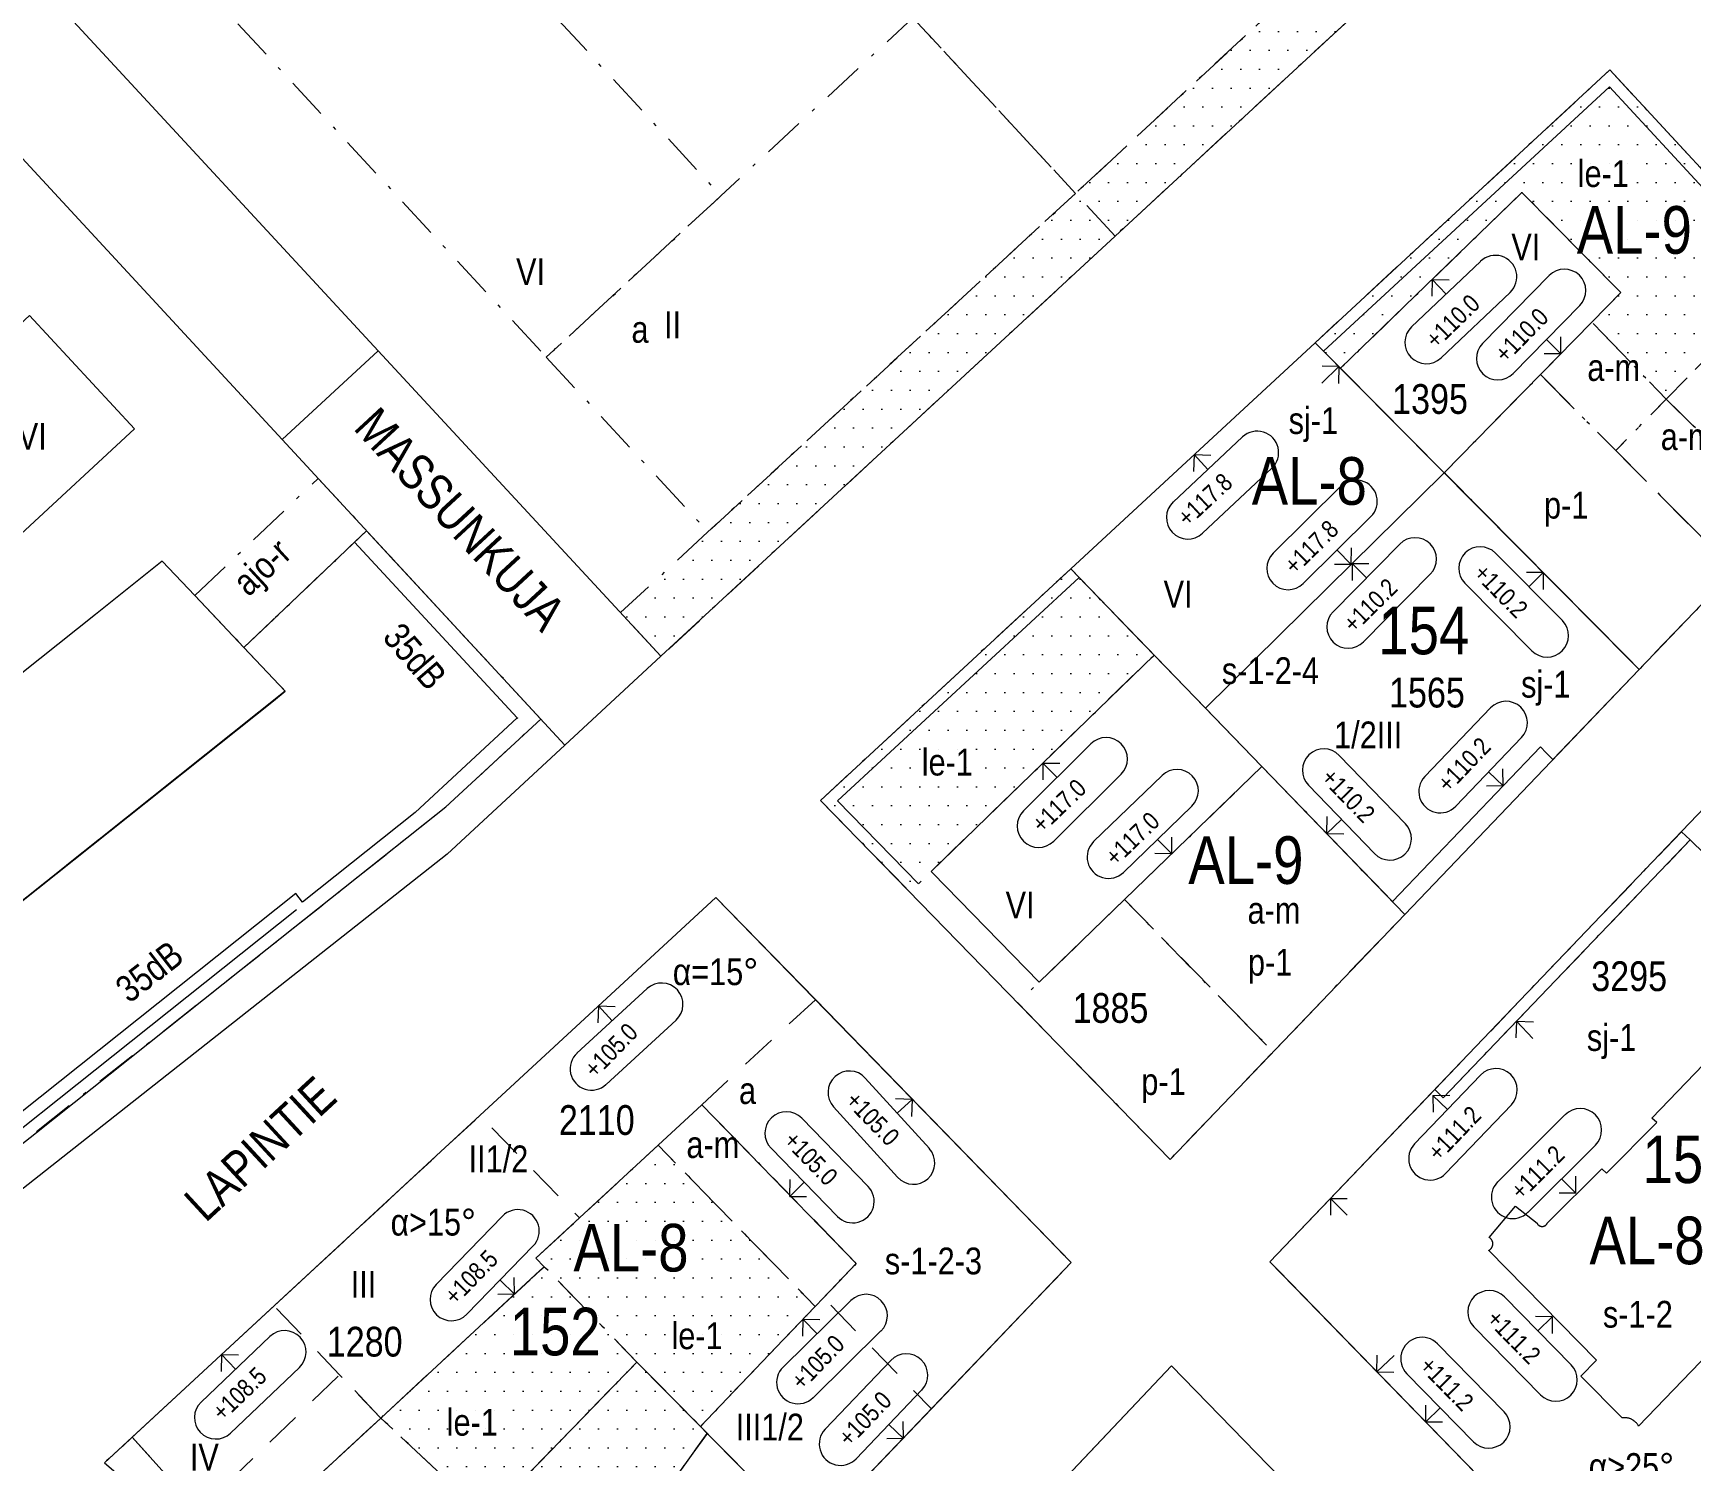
# Model space of a CAD drawing. Header units: metres. Extents: x 24485995 to 24488038, y 6819999 to 6822001.
# Drawn here: x 24487556.7 to 24487696, y 6821581.7 to 6821701.7 of the extents above; entities that cross this region are included whole.
import ezdxf

# ---------------------------------------------------------------- set-up
doc = ezdxf.new("R2010")
doc.units = ezdxf.units.M
for name, pattern in [('k10020', [0]), ('k10040', [10.3, 3.5, -1.5, 0.3, -1.5, 3.5]), ('k10050', [8, 3, -2, 3]), ('K10271', [0]), ('k10400', [0]), ('k10630.1', [0]), ('k10vi1', [0]), ('Pensasaita', [0]), ('Rak_yht', [0])]:
    doc.linetypes.add(name, pattern=pattern)
for name, color, linetype, lineweight in [('AK_AsemakaavaTeksti_Kadun_puistonnimi', 7, 'Continuous', 0), ('AK_AsemakaavaTeksti_Korttelinumero', 7, 'Continuous', 0), ('AK_AsemakaavaViiva_Kaupunginosan_raja', 7, 'Continuous', 0), ('AK_Kaavamerkinta_Kayttotarkoitusalue', 7, 'Continuous', 0), ('AK_KayttotarkoitusSymboliViiva_Virkistysalueen_kuvio_murtoviiva', 7, 'Continuous', 0), ('AK_KayttotarkoitusViiva', 7, 'Continuous', 0), ('AK_LiikennointiViiva_Ajoneuvoliittymakielto', 7, 'Continuous', 0), ('AK_MuuAsemakaavaTeksti_Alueenosan_kayttotarkoitus', 7, 'Continuous', 0), ('AK_MuuAsemakaavaTeksti_Erityismaarays', 7, 'Continuous', 0), ('AK_MuuAsemakaavaViiva_alueenosan_raja', 7, 'Continuous', 0), ('AK_MuuAsemakaavaViiva_Ohj_alueenosan_raja', 7, 'Continuous', 0), ('AK_Poistettava_merkintä', 7, 'Continuous', 0), ('AK_RakennusalaTeksti_Kerrosala_tai_luku', 7, 'Continuous', 0), ('AK_RakennusalaTeksti_Rakennusoikeus', 7, 'Continuous', 0), ('AK_RakennusalaViiva_Rakennusalan_raja__I_', 7, 'Continuous', 0), ('AK_RakentaminenSymboli_Rajaan_kiinni_nuoli', 7, 'Continuous', 0), ('AK_RakentaminenTeksti_Kattokaltevuus', 7, 'Continuous', 0), ('AK_RakentaminenTeksti_Korkeusmerkinta', 7, 'Continuous', 0), ('AK_RakentaminenTeksti_Korkeusmerkinta_ja_soikio_ja_nuoli', 7, 'Continuous', 0), ('AK_RakentaminenTeksti_Rakentamismaarays', 7, 'Continuous', 0), ('AK_RakentaminenViiva_dB_yms_aaltoviiva', 7, 'Continuous', 0), ('AK_RakentaminenViiva_Rak_yhtajaksoisesti', 7, 'Continuous', 0), ('AK_YmparistoAlue_Istutettava_alue', 7, 'Continuous', 0), ('AK_YmparistoViiva_Aita', 7, 'Continuous', 0), ('AK_YmparistoViiva_Istutettava_pensasaita', 7, 'Continuous', 0)]:
    doc.layers.add(name, color=color, linetype=linetype, lineweight=lineweight)
doc.styles.add('ArialNarrow', font='ARIALN.TTF')

# ---------------------------------------------------------------- blocks, each defined once
blk = doc.blocks.new('NUOLI1')
at = {"layer": 'AK_RakentaminenSymboli_Rajaan_kiinni_nuoli', "color": 7, "linetype": 'Continuous', "lineweight": 0}
for p, q in [((0, 2), (0, 0)), ((0, 0), (-1, 1)), ((0, 0), (1, 1))]:
    blk.add_line(p, q, dxfattribs=at)

msp = doc.modelspace()

# ---------------------------------------------------------------- hatches: boundary and pattern name
at = {"layer": 'AK_YmparistoAlue_Istutettava_alue', "linetype": 'Continuous', "lineweight": 0}
h = msp.add_hatch(dxfattribs=at)
h.set_pattern_fill('DOTS', style=0)
h.paths.add_polyline_path([(24487647.63, 6821684.6), (24487686.9, 6821720.92), (24487683.5, 6821724.59), (24487644.31, 6821688.19)], flags=0)
h = msp.add_hatch(dxfattribs=at)
h.set_pattern_fill('DOTS', style=0)
h.paths.add_polyline_path([(24487690.14, 6821679.85), (24487687.71, 6821677.37), (24487693.96, 6821670.9), (24487702.69, 6821679.79), (24487698.67, 6821688.37), (24487689.23, 6821698.57), (24487676.84, 6821687.11), (24487664.45, 6821675.64), (24487666.59, 6821673.49), (24487681.83, 6821688.28), (24487681.83, 6821688.28)], flags=0)
h = msp.add_hatch(dxfattribs=at)
h.set_pattern_fill('DOTS', style=0)
h.paths.add_polyline_path([(24487644.31, 6821688.19), (24487613.4, 6821659.74), (24487606.06, 6821652.95), (24487609.46, 6821649.28), (24487647.63, 6821684.6)], flags=0)
h = msp.add_hatch(dxfattribs=at)
h.set_pattern_fill('DOTS', style=0)
h.paths.add_polyline_path([(24487623.61, 6821637.85), (24487622.87, 6821637.18), (24487630.38, 6821629.46), (24487631.1, 6821630.15), (24487632.17, 6821631.2), (24487650.91, 6821649.38), (24487644.6, 6821655.91), (24487643.9, 6821656.63)], flags=0)
h = msp.add_hatch(dxfattribs=at)
h.set_pattern_fill('DOTS', style=0)
h.paths.add_polyline_path([(24487602.61, 6821602.08), (24487600.92, 6821600.52), (24487598.95, 6821598.69), (24487599.64, 6821597.97), (24487599.29, 6821597.64), (24487585.9, 6821585.25), (24487594.81, 6821576.95), (24487607.44, 6821589.97), (24487612.78, 6821584.55), (24487615.62, 6821587.52), (24487619.76, 6821591.86), (24487622.43, 6821594.64), (24487613.29, 6821604.02), (24487609.22, 6821608.19)], flags=0)
h = msp.add_hatch(dxfattribs=at)
h.set_pattern_fill('DOTS', style=0)
h.paths.add_polyline_path([(24487612.15, 6821582.28), (24487613.35, 6821583.96), (24487612.78, 6821584.55), (24487607.44, 6821589.97), (24487594.81, 6821576.95), (24487602.89, 6821569.37)], flags=0)

# ---------------------------------------------------------------- linework, layer by layer
at = {"layer": 'AK_AsemakaavaViiva_Kaupunginosan_raja', "linetype": 'k10020', "lineweight": 9, "flags": 128}
for points in [[(24487686.9, 6821720.93), (24487647.63, 6821684.6)], [(24487647.63, 6821684.6), (24487609.46, 6821649.28)], [(24487609.46, 6821649.28), (24487601.39, 6821641.81)], [(24487601.39, 6821641.81), (24487591.48, 6821632.64)], [(24487591.48, 6821632.64), (24487540.36, 6821592.36)]]:
    msp.add_lwpolyline(points, dxfattribs=at)
at = {"layer": 'AK_KayttotarkoitusSymboliViiva_Virkistysalueen_kuvio_murtoviiva', "linetype": 'k10vi1', "lineweight": 9, "flags": 128}
for points in [[(24487482.48, 6821680.46), (24487485.6, 6821677.95), (24487497.03, 6821668.38), (24487514.93, 6821694.25), (24487546.14, 6821701.52), (24487577.62, 6821667.5), (24487585.69, 6821674.97), (24487532.38, 6821732.59), (24487565.46, 6821773.41), (24487589.38, 6821802.93), (24487618.08, 6821847.13), (24487682.44, 6821818.05), (24487640.07, 6821849.84), (24487616.27, 6821858.14), (24487613.69, 6821859.04), (24487613.35, 6821858.14), (24487608.7, 6821845.84), (24487601.26, 6821836.66), (24487575.39, 6821845.76), (24487572.07, 6821836.33), (24487594.58, 6821828.41), (24487538.51, 6821759.21), (24487515.49, 6821751.27), (24487501.45, 6821762.53), (24487489.56, 6821747.72), (24487502.43, 6821737.39), (24487496.16, 6821702.33), (24487482.02, 6821684.68)], [(24487636.63, 6821568.69), (24487637.29, 6821568.22), (24487668.66, 6821572.9), (24487652.37, 6821589.63), (24487636.25, 6821572.61)]]:
    msp.add_lwpolyline(points, dxfattribs=at)
at = {"layer": 'AK_KayttotarkoitusViiva', "linetype": 'Continuous', "lineweight": 20, "flags": 128}
for points in [[(24487589.38, 6821802.93), (24487565.46, 6821773.41), (24487532.38, 6821732.59), (24487585.69, 6821674.97)], [(24487686.9, 6821720.93), (24487647.63, 6821684.6), (24487609.46, 6821649.28), (24487585.69, 6821674.97)], [(24487497.03, 6821668.38), (24487514.93, 6821694.25), (24487546.14, 6821701.52), (24487577.62, 6821667.5)], [(24487664.45, 6821675.64), (24487689.23, 6821698.57), (24487703.43, 6821683.22), (24487706.17, 6821666.16)], [(24487585.69, 6821674.97), (24487577.62, 6821667.5)], [(24487643.9, 6821656.63), (24487664.45, 6821675.64)], [(24487664.45, 6821675.64), (24487691.69, 6821648.18)], [(24487577.62, 6821667.5), (24487601.39, 6821641.81), (24487591.48, 6821632.64), (24487540.36, 6821592.36)], [(24487704.84, 6821661.91), (24487691.69, 6821648.18)], [(24487686.08, 6821572.23), (24487660.63, 6821598.39), (24487695.28, 6821634.57), (24487713.95, 6821654.07), (24487713.02, 6821654.97), (24487717.86, 6821660.03), (24487735.98, 6821645.69), (24487738.98, 6821625.41)], [(24487671.98, 6821627.59), (24487652.26, 6821606.99), (24487622.87, 6821637.17), (24487643.9, 6821656.63)], [(24487643.9, 6821656.63), (24487671.98, 6821627.59)], [(24487691.69, 6821648.18), (24487671.98, 6821627.59)], [(24487621.91, 6821575.3), (24487643.95, 6821598.32), (24487614.06, 6821629.02), (24487590.57, 6821607.29), (24487562.68, 6821581.48)], [(24487582.74, 6821564.51), (24487607.44, 6821589.96), (24487621.91, 6821575.3)], [(24487634.19, 6821570.43), (24487637.29, 6821568.22), (24487668.66, 6821572.9), (24487652.37, 6821589.63), (24487634.19, 6821570.43)]]:
    msp.add_lwpolyline(points, dxfattribs=at)
at = {"layer": 'AK_LiikennointiViiva_Ajoneuvoliittymakielto', "linetype": 'k10630.1', "lineweight": 5, "flags": 128}
for points in [[(24487689.23, 6821698.57), (24487703.43, 6821683.22)], [(24487601.39, 6821641.81), (24487591.48, 6821632.64)], [(24487591.48, 6821632.64), (24487540.36, 6821592.36)]]:
    msp.add_lwpolyline(points, dxfattribs=at)
at = {"layer": 'AK_MuuAsemakaavaViiva_alueenosan_raja', "linetype": 'k10040', "lineweight": 5, "flags": 128}
for points in [[(24487630.64, 6821702.96), (24487644.31, 6821688.19), (24487683.5, 6821724.6), (24487669.92, 6821739.28), (24487650.28, 6821721.12), (24487630.64, 6821702.96)], [(24487683.5, 6821724.6), (24487644.31, 6821688.19)], [(24487569.27, 6821707.45), (24487599.82, 6821674.42), (24487614.5, 6821688), (24487583.93, 6821721.05), (24487569.27, 6821707.45)], [(24487686.9, 6821720.93), (24487647.63, 6821684.6)], [(24487599.82, 6821674.42), (24487613.41, 6821659.74), (24487644.31, 6821688.19), (24487630.64, 6821702.96), (24487614.5, 6821688), (24487599.82, 6821674.42)], [(24487664.45, 6821675.64), (24487666.59, 6821673.49), (24487681.83, 6821688.28), (24487681.83, 6821688.28), (24487690.14, 6821679.85), (24487687.71, 6821677.37), (24487693.96, 6821670.9), (24487702.69, 6821679.79), (24487698.67, 6821688.37), (24487689.23, 6821698.57), (24487676.84, 6821687.11), (24487664.45, 6821675.64)], [(24487644.31, 6821688.19), (24487613.41, 6821659.74)], [(24487647.63, 6821684.6), (24487644.31, 6821688.19)], [(24487647.63, 6821684.6), (24487609.46, 6821649.28)], [(24487704.84, 6821661.91), (24487698.27, 6821655.04), (24487691.69, 6821648.18), (24487675.29, 6821664.71), (24487683.38, 6821672.96), (24487689.72, 6821666.57), (24487697.67, 6821658.55), (24487702.06, 6821662.91), (24487693.96, 6821670.9), (24487702.69, 6821679.79), (24487704.65, 6821675.6)], [(24487683.38, 6821672.96), (24487689.72, 6821666.57), (24487693.96, 6821670.9), (24487687.71, 6821677.37), (24487683.38, 6821672.96)], [(24487664.45, 6821675.64), (24487665.16, 6821674.93)], [(24487665.16, 6821674.93), (24487666.59, 6821673.49)], [(24487689.72, 6821666.57), (24487697.67, 6821658.55), (24487702.06, 6821662.91), (24487693.96, 6821670.9), (24487689.72, 6821666.57)], [(24487570.28, 6821654.39), (24487580.64, 6821664.24), (24487584.71, 6821659.83)], [(24487480.47, 6821642.72), (24487535.42, 6821592.34), (24487574.18, 6821622.94), (24487591.38, 6821636.63), (24487599.35, 6821644.01), (24487584.71, 6821659.83), (24487574.4, 6821650.02), (24487577.88, 6821646.34), (24487536.3, 6821613.23), (24487500.89, 6821645.7), (24487506.8, 6821654.32), (24487494.44, 6821662.88), (24487480.47, 6821642.72)], [(24487574.4, 6821650.02), (24487584.71, 6821659.83)], [(24487613.41, 6821659.74), (24487606.07, 6821652.95)], [(24487622.87, 6821637.17), (24487630.38, 6821629.46), (24487650.91, 6821649.38), (24487643.9, 6821656.63), (24487622.87, 6821637.17)], [(24487570.28, 6821654.39), (24487574.4, 6821650.02)], [(24487609.46, 6821649.28), (24487606.07, 6821652.95)], [(24487601.39, 6821641.81), (24487601.39, 6821641.81), (24487601.39, 6821641.81)], [(24487648.43, 6821628.84), (24487660.91, 6821616.02), (24487671.98, 6821627.59), (24487659.97, 6821640.01), (24487648.43, 6821628.84)], [(24487674.5, 6821612.87), (24487695.24, 6821634.53)], [(24487695.97, 6821633.84), (24487695.24, 6821634.53)], [(24487675.22, 6821612.18), (24487695.97, 6821633.84)], [(24487639.45, 6821620.15), (24487652.26, 6821606.99), (24487660.91, 6821616.02), (24487648.43, 6821628.84), (24487641.24, 6821621.89), (24487639.45, 6821620.15)], [(24487675.22, 6821612.18), (24487674.5, 6821612.87)], [(24487609.22, 6821608.19), (24487612.89, 6821611.59), (24487625.88, 6821598.24), (24487623.12, 6821595.36), (24487622.43, 6821594.63), (24487615.82, 6821601.41), (24487609.22, 6821608.19)], [(24487599.65, 6821597.97), (24487598.95, 6821598.69), (24487609.22, 6821608.19), (24487622.43, 6821594.63), (24487612.77, 6821584.55), (24487607.44, 6821589.96), (24487599.65, 6821597.97)], [(24487585.9, 6821585.25), (24487591.1, 6821590.06), (24487599.65, 6821597.97), (24487607.44, 6821589.96), (24487594.81, 6821576.95), (24487585.9, 6821585.25)], [(24487594.81, 6821576.95), (24487602.9, 6821569.37), (24487613.35, 6821583.96), (24487612.77, 6821584.55), (24487607.44, 6821589.96), (24487594.81, 6821576.95)], [(24487562.68, 6821581.48), (24487571.91, 6821573.67), (24487582.74, 6821564.51), (24487594.81, 6821576.95), (24487585.9, 6821585.25), (24487574.83, 6821575.01), (24487571.09, 6821577.93), (24487568.02, 6821580.32), (24487565.01, 6821583.63), (24487562.68, 6821581.48)]]:
    msp.add_lwpolyline(points, dxfattribs=at)
at = {"layer": 'AK_MuuAsemakaavaViiva_Ohj_alueenosan_raja', "linetype": 'k10050', "lineweight": 5, "flags": 128}
for points in [[(24487612.89, 6821611.59), (24487622.44, 6821620.42), (24487633.19, 6821609.37), (24487643.95, 6821598.32), (24487638.07, 6821592.18), (24487632.19, 6821586.03), (24487623.12, 6821595.36), (24487625.88, 6821598.24), (24487621.38, 6821602.87), (24487612.89, 6821611.59)], [(24487576.95, 6821594.68), (24487590.57, 6821607.29), (24487594.24, 6821610.68), (24487602.62, 6821602.08), (24487598.95, 6821598.69), (24487599.65, 6821597.97), (24487585.9, 6821585.25), (24487582.45, 6821588.89), (24487576.95, 6821594.68)], [(24487571.09, 6821577.93), (24487574.83, 6821575.01), (24487585.9, 6821585.25), (24487582.45, 6821588.89), (24487571.09, 6821577.93)]]:
    msp.add_lwpolyline(points, dxfattribs=at)
at = {"layer": 'AK_Poistettava_merkintä', "linetype": 'k10040', "lineweight": 0, "flags": 128}
msp.add_lwpolyline([(24487562.68, 6821581.48), (24487565.01, 6821583.63)], dxfattribs=at)
at = {"layer": 'AK_RakennusalaViiva_Rakennusalan_raja__I_', "linetype": 'K10271', "lineweight": 9, "flags": 128}
for points in [[(24487683.38, 6821672.96), (24487687.71, 6821677.37), (24487690.14, 6821679.85), (24487681.83, 6821688.28), (24487666.59, 6821673.49), (24487666.79, 6821673.29), (24487675.29, 6821664.71), (24487683.38, 6821672.96)], [(24487509.15, 6821684.11), (24487497.85, 6821667.81), (24487494.44, 6821662.88), (24487480.47, 6821642.72), (24487507.16, 6821618.25), (24487535.42, 6821592.34), (24487546.2, 6821600.79), (24487556.98, 6821609.24), (24487574.18, 6821622.94), (24487591.38, 6821636.63), (24487599.35, 6821644.01), (24487584.71, 6821659.83), (24487574.4, 6821650.02), (24487577.88, 6821646.34), (24487560.02, 6821632.12), (24487549.07, 6821623.4), (24487536.3, 6821613.23), (24487517.37, 6821630.59), (24487500.89, 6821645.7), (24487506.8, 6821654.32), (24487509.45, 6821658.2), (24487521.48, 6821675.57), (24487509.15, 6821684.11)], [(24487546.84, 6821669.11), (24487555.66, 6821659.56), (24487565.21, 6821668.4), (24487556.38, 6821677.94), (24487546.84, 6821669.11)], [(24487664.45, 6821675.64), (24487643.9, 6821656.63), (24487644.6, 6821655.91), (24487650.91, 6821649.38), (24487655.23, 6821644.91), (24487667.55, 6821657.07), (24487675.17, 6821664.59), (24487675.29, 6821664.71), (24487666.79, 6821673.29), (24487666.59, 6821673.49), (24487665.16, 6821674.93), (24487664.45, 6821675.64)], [(24487659.97, 6821640.01), (24487670.94, 6821628.67), (24487683.4, 6821641.68), (24487683.88, 6821641.18), (24487684.44, 6821640.6), (24487691.69, 6821648.18), (24487690.64, 6821649.24), (24487675.4, 6821664.61), (24487675.29, 6821664.71), (24487675.17, 6821664.59), (24487667.55, 6821657.07), (24487655.23, 6821644.91), (24487659.97, 6821640.01)], [(24487570.28, 6821654.39), (24487567.54, 6821657.28), (24487561.92, 6821652.8), (24487536.99, 6821632.95), (24487511.03, 6821656.76), (24487509.45, 6821658.2), (24487506.8, 6821654.32), (24487500.89, 6821645.7), (24487536.3, 6821613.23), (24487546.33, 6821621.22), (24487576.89, 6821645.55), (24487577.88, 6821646.34), (24487574.4, 6821650.02), (24487570.28, 6821654.39)], [(24487726.81, 6821623.61), (24487738.98, 6821625.41), (24487736.76, 6821640.41), (24487718.03, 6821658.33), (24487713.95, 6821654.07), (24487707.02, 6821646.83), (24487695.28, 6821634.57), (24487695.24, 6821634.53), (24487695.97, 6821633.84), (24487696.3, 6821633.53), (24487704.3, 6821625.92), (24487710.63, 6821632.53), (24487718.23, 6821640.47), (24487721.87, 6821637.04), (24487723.96, 6821635.05), (24487724.02, 6821634.72), (24487726.01, 6821623.5), (24487726.26, 6821623.53), (24487726.81, 6821623.61)], [(24487650.91, 6821649.38), (24487632.17, 6821631.2), (24487632.29, 6821631.09), (24487641.24, 6821621.89), (24487648.43, 6821628.84), (24487659.97, 6821640.01), (24487655.23, 6821644.91), (24487650.91, 6821649.38)], [(24487675.22, 6821612.18), (24487674.5, 6821612.87), (24487660.63, 6821598.39), (24487661.33, 6821597.67), (24487686.08, 6821572.23), (24487686.01, 6821572.15), (24487685.94, 6821572.08), (24487685.87, 6821572), (24487685.81, 6821571.92), (24487685.74, 6821571.83), (24487685.68, 6821571.75), (24487685.63, 6821571.66), (24487685.57, 6821571.57), (24487685.52, 6821571.48), (24487685.47, 6821571.38), (24487685.43, 6821571.29), (24487685.39, 6821571.19), (24487685.35, 6821571.09), (24487685.32, 6821570.99), (24487685.29, 6821570.89), (24487685.26, 6821570.79), (24487685.24, 6821570.69), (24487685.22, 6821570.59), (24487685.2, 6821570.48), (24487685.19, 6821570.38), (24487685.18, 6821570.28), (24487685.18, 6821570.17), (24487685.18, 6821570.07), (24487685.18, 6821569.96), (24487685.18, 6821569.86), (24487685.19, 6821569.75), (24487685.21, 6821569.65), (24487685.22, 6821569.55), (24487685.24, 6821569.44), (24487685.27, 6821569.34), (24487685.3, 6821569.24), (24487685.33, 6821569.14), (24487685.36, 6821569.04), (24487685.4, 6821568.94), (24487685.44, 6821568.85), (24487685.48, 6821568.75), (24487685.53, 6821568.66), (24487685.58, 6821568.57), (24487685.64, 6821568.48), (24487685.7, 6821568.39), (24487685.76, 6821568.31), (24487685.82, 6821568.22), (24487685.89, 6821568.14), (24487685.95, 6821568.06), (24487686.03, 6821567.99), (24487686.1, 6821567.91), (24487686.18, 6821567.84), (24487686.26, 6821567.77), (24487686.34, 6821567.71), (24487686.42, 6821567.64), (24487686.51, 6821567.58), (24487686.6, 6821567.53), (24487686.69, 6821567.47), (24487686.78, 6821567.42), (24487686.87, 6821567.38), (24487686.97, 6821567.33), (24487687.06, 6821567.29), (24487687.16, 6821567.25), (24487687.26, 6821567.22), (24487687.36, 6821567.19), (24487687.46, 6821567.16), (24487687.56, 6821567.14), (24487687.67, 6821567.12), (24487687.77, 6821567.11), (24487687.87, 6821567.09), (24487687.98, 6821567.08), (24487688.08, 6821567.08), (24487688.19, 6821567.08), (24487688.29, 6821567.08), (24487688.4, 6821567.09), (24487688.5, 6821567.1), (24487688.6, 6821567.11), (24487688.71, 6821567.13), (24487688.81, 6821567.15), (24487688.91, 6821567.17), (24487689.01, 6821567.2), (24487689.11, 6821567.23), (24487689.21, 6821567.26), (24487689.31, 6821567.3), (24487689.41, 6821567.34), (24487689.5, 6821567.39), (24487689.59, 6821567.43), (24487689.69, 6821567.49), (24487689.78, 6821567.54), (24487689.86, 6821567.6), (24487689.95, 6821567.66), (24487690.03, 6821567.72), (24487690.11, 6821567.79), (24487690.19, 6821567.86), (24487690.27, 6821567.93), (24487692.36, 6821565.78), (24487711.41, 6821586.3), (24487714.38, 6821586.74), (24487712.47, 6821599.6), (24487712.4, 6821600.09), (24487711.89, 6821603.57), (24487705.98, 6821602.84), (24487706.24, 6821601.12), (24487706.42, 6821599.92), (24487691.64, 6821584.57), (24487691.61, 6821584.61), (24487691.59, 6821584.65), (24487691.56, 6821584.69), (24487691.54, 6821584.73), (24487691.51, 6821584.77), (24487691.48, 6821584.8), (24487691.45, 6821584.84), (24487691.41, 6821584.87), (24487691.38, 6821584.91), (24487691.35, 6821584.94), (24487691.31, 6821584.97), (24487691.27, 6821585), (24487691.24, 6821585.03), (24487691.2, 6821585.05), (24487691.16, 6821585.08), (24487691.12, 6821585.1), (24487691.08, 6821585.13), (24487691.03, 6821585.15), (24487690.99, 6821585.17), (24487690.95, 6821585.19), (24487690.9, 6821585.2), (24487690.86, 6821585.22), (24487690.81, 6821585.23), (24487690.77, 6821585.24), (24487690.72, 6821585.25), (24487690.68, 6821585.26), (24487690.63, 6821585.27), (24487690.58, 6821585.28), (24487690.54, 6821585.28), (24487690.49, 6821585.28), (24487690.44, 6821585.28), (24487690.39, 6821585.28), (24487690.35, 6821585.28), (24487690.3, 6821585.28), (24487690.25, 6821585.27), (24487686.79, 6821588.77), (24487688.11, 6821590.11), (24487679.04, 6821599.34), (24487679.06, 6821599.35), (24487679.07, 6821599.36), (24487679.09, 6821599.38), (24487679.11, 6821599.39), (24487679.13, 6821599.4), (24487679.15, 6821599.41), (24487679.16, 6821599.43), (24487679.18, 6821599.44), (24487679.19, 6821599.45), (24487679.21, 6821599.47), (24487679.22, 6821599.48), (24487679.24, 6821599.5), (24487679.25, 6821599.52), (24487679.26, 6821599.53), (24487679.28, 6821599.55), (24487679.29, 6821599.57), (24487679.3, 6821599.59), (24487679.31, 6821599.61), (24487679.32, 6821599.62), (24487679.33, 6821599.64), (24487679.34, 6821599.66), (24487679.34, 6821599.68), (24487679.35, 6821599.7), (24487679.36, 6821599.72), (24487679.36, 6821599.74), (24487679.37, 6821599.76), (24487679.37, 6821599.78), (24487679.38, 6821599.81), (24487679.38, 6821599.83), (24487679.38, 6821599.85), (24487679.38, 6821599.87), (24487679.38, 6821599.89), (24487679.38, 6821599.91), (24487679.38, 6821599.93), (24487679.38, 6821599.95), (24487679.38, 6821599.98), (24487679.38, 6821600), (24487679.37, 6821600.02), (24487679.37, 6821600.04), (24487679.36, 6821600.06), (24487679.36, 6821600.08), (24487679.35, 6821600.1), (24487679.34, 6821600.12), (24487679.33, 6821600.14), (24487679.32, 6821600.16), (24487679.32, 6821600.18), (24487679.31, 6821600.2), (24487679.29, 6821600.21), (24487679.28, 6821600.23), (24487679.27, 6821600.25), (24487679.26, 6821600.27), (24487679.25, 6821600.28), (24487679.23, 6821600.3), (24487679.22, 6821600.32), (24487679.2, 6821600.33), (24487679.19, 6821600.35), (24487679.17, 6821600.36), (24487679.16, 6821600.37), (24487679.14, 6821600.39), (24487679.12, 6821600.4), (24487679.1, 6821600.41), (24487679.09, 6821600.42), (24487679.07, 6821600.43), (24487681.29, 6821603.05), (24487683.1, 6821601.62), (24487683.1, 6821601.61), (24487683.11, 6821601.59), (24487683.12, 6821601.58), (24487683.13, 6821601.57), (24487683.14, 6821601.55), (24487683.15, 6821601.54), (24487683.16, 6821601.53), (24487683.17, 6821601.51), (24487683.18, 6821601.5), (24487683.2, 6821601.49), (24487683.21, 6821601.48), (24487683.22, 6821601.47), (24487683.23, 6821601.46), (24487683.25, 6821601.45), (24487683.26, 6821601.44), (24487683.28, 6821601.43), (24487683.29, 6821601.42), (24487683.3, 6821601.41), (24487683.32, 6821601.4), (24487683.33, 6821601.4), (24487683.35, 6821601.39), (24487683.37, 6821601.38), (24487683.38, 6821601.38), (24487683.4, 6821601.37), (24487683.41, 6821601.37), (24487683.43, 6821601.37), (24487683.45, 6821601.36), (24487683.46, 6821601.36), (24487683.48, 6821601.36), (24487683.5, 6821601.36), (24487683.51, 6821601.36), (24487683.53, 6821601.36), (24487683.55, 6821601.36), (24487683.56, 6821601.36), (24487683.58, 6821601.36), (24487683.6, 6821601.36), (24487683.61, 6821601.36), (24487683.63, 6821601.37), (24487683.65, 6821601.37), (24487683.66, 6821601.38), (24487683.68, 6821601.38), (24487683.7, 6821601.39), (24487683.71, 6821601.39), (24487683.73, 6821601.4), (24487683.74, 6821601.41), (24487683.76, 6821601.41), (24487683.77, 6821601.42), (24487683.79, 6821601.43), (24487683.8, 6821601.44), (24487683.81, 6821601.45), (24487683.83, 6821601.46), (24487683.84, 6821601.47), (24487683.85, 6821601.48), (24487683.87, 6821601.49), (24487683.88, 6821601.5), (24487683.89, 6821601.52), (24487683.9, 6821601.53), (24487683.91, 6821601.54), (24487683.92, 6821601.55), (24487683.93, 6821601.57), (24487683.94, 6821601.58), (24487683.95, 6821601.6), (24487683.96, 6821601.61), (24487683.96, 6821601.63), (24487683.97, 6821601.64), (24487683.98, 6821601.66), (24487683.99, 6821601.67), (24487688.54, 6821606.21), (24487688.94, 6821605.82), (24487693.16, 6821610.1), (24487692.76, 6821610.46), (24487698.51, 6821616.44), (24487698.97, 6821616.02), (24487703.21, 6821620.41), (24487702.73, 6821620.89), (24487706, 6821624.31), (24487704.3, 6821625.92), (24487696.3, 6821633.53), (24487695.97, 6821633.84), (24487675.22, 6821612.18)], [(24487613.35, 6821583.96), (24487621.91, 6821575.3), (24487632.19, 6821586.03), (24487643.95, 6821598.32), (24487622.44, 6821620.42), (24487614.06, 6821629.02), (24487594.24, 6821610.68), (24487590.57, 6821607.29), (24487590.46, 6821607.18), (24487576.95, 6821594.68), (24487565.01, 6821583.63), (24487568.02, 6821580.32), (24487571.09, 6821577.93), (24487574.83, 6821575.01), (24487585.9, 6821585.25), (24487599.29, 6821597.64), (24487599.65, 6821597.97), (24487598.95, 6821598.69), (24487600.93, 6821600.52), (24487602.62, 6821602.08), (24487609.22, 6821608.19), (24487612.89, 6821611.59), (24487616.87, 6821607.5), (24487625.88, 6821598.24), (24487623.12, 6821595.36), (24487622.43, 6821594.63), (24487619.77, 6821591.86), (24487615.62, 6821587.52), (24487612.77, 6821584.55), (24487613.35, 6821583.96)], [(24487621.91, 6821575.3), (24487613.35, 6821583.96), (24487612.15, 6821582.29), (24487602.9, 6821569.37), (24487606.13, 6821567.01), (24487612.6, 6821562.31), (24487621.91, 6821575.3)]]:
    msp.add_lwpolyline(points, dxfattribs=at)
at = {"layer": 'AK_RakentaminenTeksti_Korkeusmerkinta_ja_soikio_ja_nuoli', "linetype": 'Continuous', "lineweight": 5, "flags": 128}
for points in [[(24487678.36, 6821682.48), (24487672.56, 6821676.98)], [(24487674.29, 6821680.96), (24487674.25, 6821679.55)], [(24487674.29, 6821680.96), (24487675.7, 6821680.93)], [(24487675.46, 6821679.73), (24487674.29, 6821680.96)], [(24487684.12, 6821681.28), (24487678.52, 6821675.57)], [(24487675.03, 6821674.36), (24487680.84, 6821679.87)], [(24487681.09, 6821673.05), (24487686.69, 6821678.76)], [(24487683.89, 6821675.91), (24487685.1, 6821674.71)], [(24487685.1, 6821674.71), (24487685.09, 6821676.13)], [(24487685.1, 6821674.71), (24487683.69, 6821674.7)], [(24487658.35, 6821667.73), (24487652.52, 6821662.25)], [(24487654.27, 6821666.23), (24487654.22, 6821664.81)], [(24487654.27, 6821666.23), (24487655.68, 6821666.18)], [(24487655.43, 6821664.99), (24487654.27, 6821666.23)], [(24487654.98, 6821659.62), (24487660.81, 6821665.1)], [(24487666.61, 6821663.58), (24487660.91, 6821657.96)], [(24487663.44, 6821655.4), (24487669.14, 6821661.02)], [(24487671.57, 6821658.72), (24487665.95, 6821653.03)], [(24487666.29, 6821658.21), (24487667.48, 6821657)], [(24487667.48, 6821657), (24487667.49, 6821658.41)], [(24487667.48, 6821657), (24487666.07, 6821657.01)], [(24487667.55, 6821657.07), (24487668.97, 6821657.08)], [(24487667.55, 6821657.07), (24487667.56, 6821655.66)], [(24487668.76, 6821655.87), (24487667.55, 6821657.07)], [(24487685.23, 6821652.28), (24487679.6, 6821657.96)], [(24487668.51, 6821650.5), (24487674.13, 6821656.19)], [(24487677.04, 6821655.42), (24487682.67, 6821649.74)], [(24487683.62, 6821656.32), (24487682.21, 6821656.32)], [(24487682.41, 6821655.12), (24487683.62, 6821656.32)], [(24487683.62, 6821656.32), (24487683.61, 6821654.9)], [(24487679.19, 6821644.95), (24487673.66, 6821639.17)], [(24487645.6, 6821641.93), (24487639.93, 6821636.28)], [(24487676.26, 6821636.68), (24487681.79, 6821642.46)], [(24487641.56, 6821640.31), (24487642.98, 6821640.31)], [(24487641.56, 6821640.31), (24487641.56, 6821638.89)], [(24487642.76, 6821639.1), (24487641.56, 6821640.31)], [(24487672.03, 6821635.2), (24487666.47, 6821640.95)], [(24487642.47, 6821633.73), (24487648.14, 6821639.38)], [(24487651.58, 6821639.26), (24487645.83, 6821633.7)], [(24487679.02, 6821639.57), (24487680.25, 6821638.39)], [(24487680.25, 6821638.39), (24487680.22, 6821639.81)], [(24487663.88, 6821638.45), (24487669.44, 6821632.7)], [(24487680.25, 6821638.39), (24487678.84, 6821638.36)], [(24487648.33, 6821631.11), (24487654.08, 6821636.68)], [(24487665.44, 6821634.39), (24487665.46, 6821635.81)], [(24487666.66, 6821635.57), (24487665.44, 6821634.39)], [(24487651.21, 6821633.89), (24487652.39, 6821632.67)], [(24487652.39, 6821632.67), (24487652.41, 6821634.09)], [(24487665.44, 6821634.39), (24487666.86, 6821634.37)], [(24487652.39, 6821632.67), (24487650.98, 6821632.7)], [(24487608.29, 6821621.35), (24487602.4, 6821615.93)], [(24487604.2, 6821619.89), (24487604.14, 6821618.48)], [(24487604.2, 6821619.89), (24487605.61, 6821619.83)], [(24487605.35, 6821618.64), (24487604.2, 6821619.89)], [(24487604.84, 6821613.28), (24487610.73, 6821618.7)], [(24487632.02, 6821607.92), (24487626.63, 6821613.83)], [(24487678.34, 6821614.07), (24487672.81, 6821608.3)], [(24487674.35, 6821612.36), (24487675.76, 6821612.39)], [(24487674.35, 6821612.36), (24487674.38, 6821610.95)], [(24487675.58, 6821611.18), (24487674.35, 6821612.36)], [(24487623.97, 6821611.41), (24487629.35, 6821605.49)], [(24487630.58, 6821612.02), (24487629.17, 6821612.08)], [(24487629.32, 6821610.87), (24487630.58, 6821612.02)], [(24487630.58, 6821612.02), (24487630.51, 6821610.61)], [(24487675.41, 6821605.81), (24487680.94, 6821611.58)], [(24487626.87, 6821604.71), (24487621.29, 6821610.45)], [(24487685.45, 6821610.74), (24487679.79, 6821605.09)], [(24487682.33, 6821602.54), (24487688, 6821608.19)], [(24487618.71, 6821607.93), (24487624.29, 6821602.2)], [(24487620.29, 6821603.88), (24487620.31, 6821605.3)], [(24487685.16, 6821605.37), (24487686.36, 6821604.16)], [(24487686.36, 6821604.16), (24487686.37, 6821605.58)], [(24487621.5, 6821605.07), (24487620.29, 6821603.88)], [(24487620.29, 6821603.88), (24487621.7, 6821603.86)], [(24487686.36, 6821604.16), (24487684.95, 6821604.16)], [(24487596.13, 6821602.22), (24487590.56, 6821596.48)], [(24487593.15, 6821593.97), (24487598.72, 6821599.72)], [(24487597.15, 6821595.66), (24487597.13, 6821597.07)], [(24487597.15, 6821595.66), (24487595.74, 6821595.64)], [(24487595.93, 6821596.84), (24487597.15, 6821595.66)], [(24487625.43, 6821595.14), (24487619.72, 6821589.53)], [(24487685.97, 6821589.72), (24487680.36, 6821595.43)], [(24487621.39, 6821593.55), (24487621.37, 6821592.13)], [(24487621.39, 6821593.55), (24487622.8, 6821593.53)], [(24487622.58, 6821592.33), (24487621.39, 6821593.55)], [(24487677.79, 6821592.91), (24487683.4, 6821587.2)], [(24487684.38, 6821593.77), (24487682.96, 6821593.78)], [(24487683.17, 6821592.58), (24487684.38, 6821593.77)], [(24487684.38, 6821593.77), (24487684.37, 6821592.36)], [(24487576.59, 6821592.11), (24487570.8, 6821586.59)], [(24487622.25, 6821586.96), (24487627.95, 6821592.57)], [(24487680.33, 6821585.78), (24487674.73, 6821591.5)], [(24487572.52, 6821590.58), (24487572.49, 6821589.17)], [(24487572.52, 6821590.58), (24487573.94, 6821590.55)], [(24487573.69, 6821589.35), (24487572.52, 6821590.58)], [(24487628.79, 6821590.1), (24487623.26, 6821584.32)], [(24487573.28, 6821583.99), (24487579.07, 6821589.5)], [(24487672.15, 6821588.98), (24487677.76, 6821583.26)], [(24487625.86, 6821581.83), (24487631.39, 6821587.61)], [(24487673.74, 6821584.93), (24487673.76, 6821586.34)], [(24487674.96, 6821586.12), (24487673.74, 6821584.93)], [(24487628.62, 6821584.72), (24487629.85, 6821583.54)], [(24487629.85, 6821583.54), (24487629.82, 6821584.96)], [(24487673.74, 6821584.93), (24487675.16, 6821584.92)], [(24487629.85, 6821583.54), (24487628.44, 6821583.51)]]:
    msp.add_lwpolyline(points, dxfattribs=at)
at = {"layer": 'AK_RakentaminenTeksti_Korkeusmerkinta_ja_soikio_ja_nuoli', "linetype": 'Continuous', "lineweight": 5}
for centre, start, end in [((24487679.6, 6821681.18), 313.4985, 133.4985), ((24487685.4, 6821680.02), 315.556, 135.556), ((24487673.79, 6821675.67), 133.4985, 313.4985), ((24487679.8, 6821674.31), 135.556, 315.556), ((24487659.58, 6821666.41), 313.2271, 133.2271), ((24487667.87, 6821662.3), 314.6334, 134.6334), ((24487653.75, 6821660.94), 133.2271, 313.2271), ((24487672.85, 6821657.45), 315.3202, 135.3202), ((24487678.32, 6821656.69), 44.7593, 224.7593), ((24487662.18, 6821656.68), 134.6334, 314.6334), ((24487667.23, 6821651.76), 135.3202, 315.3202), ((24487683.95, 6821651.01), 224.7593, 44.7593), ((24487680.49, 6821643.7), 316.2377, 136.2377), ((24487646.87, 6821640.65), 314.8934, 134.8934), ((24487665.18, 6821639.7), 44.0431, 224.0431), ((24487652.83, 6821637.97), 314.0663, 134.0663), ((24487674.96, 6821637.92), 136.2377, 316.2377), ((24487641.2, 6821635.01), 134.8934, 314.8934), ((24487670.74, 6821633.95), 224.0431, 44.0431), ((24487647.08, 6821632.41), 134.0663, 314.0663), ((24487609.51, 6821620.02), 312.605, 132.605), ((24487603.62, 6821614.61), 132.605, 312.605), ((24487625.3, 6821612.62), 42.3057, 222.3057), ((24487679.64, 6821612.83), 316.2377, 136.2377), ((24487620, 6821609.19), 44.238, 224.238), ((24487686.73, 6821609.47), 314.9028, 134.9028), ((24487674.11, 6821607.05), 136.2377, 316.2377), ((24487630.68, 6821606.7), 222.3057, 42.3057), ((24487625.58, 6821603.46), 224.238, 44.238), ((24487681.06, 6821603.82), 134.9028, 314.9028), ((24487597.43, 6821600.97), 315.8596, 135.8596), ((24487591.85, 6821595.23), 135.8596, 315.8596), ((24487626.69, 6821593.85), 314.4683, 134.4683), ((24487679.08, 6821594.17), 44.49, 224.49), ((24487577.83, 6821590.8), 313.577, 133.577), ((24487673.44, 6821590.24), 44.4327, 224.4327), ((24487630.09, 6821588.85), 316.2377, 136.2377), ((24487620.98, 6821588.25), 134.4683, 314.4683), ((24487684.68, 6821588.46), 224.49, 44.49), ((24487572.04, 6821585.29), 133.577, 313.577), ((24487679.04, 6821584.52), 224.4327, 44.4327), ((24487624.56, 6821583.07), 136.2377, 316.2377)]:
    msp.add_arc(centre, 1.8, start, end, dxfattribs=at)
at = {"layer": 'AK_RakentaminenViiva_dB_yms_aaltoviiva', "linetype": 'k10400', "lineweight": 0, "flags": 128}
for points in [[(24487583.71, 6821658.88), (24487597.38, 6821644.1)], [(24487597.38, 6821644.1), (24487588.79, 6821636.16)], [(24487597.38, 6821644.1), (24487597.42, 6821644.07)], [(24487588.79, 6821636.16), (24487579.33, 6821628.62), (24487578.76, 6821629.35), (24487533.95, 6821593.68)]]:
    msp.add_lwpolyline(points, dxfattribs=at)
at = {"layer": 'AK_RakentaminenViiva_Rak_yhtajaksoisesti', "linetype": 'Rak_yht', "lineweight": 5, "flags": 128}
msp.add_lwpolyline([(24487578.82, 6821627.96), (24487535.74, 6821593.67)], dxfattribs=at)
at = {"layer": 'AK_YmparistoViiva_Aita', "linetype": 'Continuous', "lineweight": 5, "flags": 128}
msp.add_lwpolyline([(24487631.1, 6821630.16), (24487624.3, 6821637.13)], dxfattribs=at)
at = {"layer": 'AK_YmparistoViiva_Istutettava_pensasaita', "linetype": 'Pensasaita', "lineweight": 5, "flags": 128}
for points in [[(24487689.18, 6821697.16), (24487665.16, 6821674.93)], [(24487697.73, 6821687.91), (24487689.18, 6821697.16)], [(24487644.6, 6821655.91), (24487624.3, 6821637.13)]]:
    msp.add_lwpolyline(points, dxfattribs=at)

# ---------------------------------------------------------------- block references
at = {"layer": 'AK_RakentaminenSymboli_Rajaan_kiinni_nuoli', "color": 7, "lineweight": 0}
for p, rotation in [((24487666.45, 6821673.63), 133.6530335686944), ((24487681.38, 6821618.61), 223.0058471859535), ((24487665.73, 6821603.71), 224.8049259227899), ((24487669.64, 6821589.13), 313.5962316477927)]:
    msp.add_blockref('NUOLI1', p, dxfattribs=dict(at, rotation=rotation))

# ---------------------------------------------------------------- texts
at = {"layer": 'AK_AsemakaavaTeksti_Kadun_puistonnimi', "linetype": 'Continuous', "lineweight": 5, "style": 'ArialNarrow'}
for s, rotation, p in [('MASSUNKUJA', 312.7825, (24487583.52, 6821668.41)), ('LAPINTIE', 42.7713, (24487571.18, 6821601.61))]:
    msp.add_text(s, height=3, rotation=rotation, dxfattribs=at).set_placement(p)
at = {"layer": 'AK_AsemakaavaTeksti_Korttelinumero', "linetype": 'Continuous', "lineweight": 5, "style": 'ArialNarrow'}
for s, p in [('154', (24487669.76, 6821649.45)), ('153', (24487691.97, 6821605)), ('152', (24487596.75, 6821590.52))]:
    msp.add_text(s, height=4, dxfattribs=at).set_placement(p)
at = {"layer": 'AK_Kaavamerkinta_Kayttotarkoitusalue', "linetype": 'Continuous', "lineweight": 0, "style": 'ArialNarrow'}
for s, p in [('AL-9', (24487686.44, 6821683.12)), ('AL-8', (24487659.12, 6821662.02)), ('AL-9', (24487653.79, 6821630.15)), ('AL-8', (24487602.1, 6821597.57)), ('AL-8', (24487687.51, 6821598.18))]:
    msp.add_text(s, height=4, dxfattribs=at).set_placement(p)
at = {"layer": 'AK_MuuAsemakaavaTeksti_Alueenosan_kayttotarkoitus', "linetype": 'Continuous', "lineweight": 0, "style": 'ArialNarrow'}
for s, p in [('a', (24487606.98, 6821675.64)), ('p-1', (24487683.69, 6821660.86)), ('p-1', (24487658.8, 6821622.44)), ('p-1', (24487649.84, 6821612.41)), ('a', (24487616.02, 6821611.65))]:
    msp.add_text(s, height=2.25, dxfattribs=at).set_placement(p)
msp.add_text('ajo-r', height=2.25, rotation=42.9317, dxfattribs=at).set_placement((24487574.78, 6821654.22))
at = {"layer": 'AK_MuuAsemakaavaTeksti_Erityismaarays', "linetype": 'Continuous', "lineweight": 0, "style": 'ArialNarrow'}
for s, p in [('le-1', (24487686.52, 6821688.73)), ('a-m', (24487687.33, 6821672.43)), ('a-m', (24487693.5, 6821666.62)), ('s-1-2-4', (24487656.61, 6821646.95)), ('le-1', (24487631.38, 6821639.26)), ('a-m', (24487658.77, 6821626.81)), ('a-m', (24487611.6, 6821607.11)), ('s-1-2-3', (24487628.28, 6821597.33)), ('s-1-2', (24487688.64, 6821592.85)), ('le-1', (24487610.34, 6821591.04)), ('le-1', (24487591.45, 6821583.77))]:
    msp.add_text(s, height=2.25, dxfattribs=at).set_placement(p)
for rotation, p in [(310.6683, (24487585.97, 6821650.83)), (37.7866, (24487564.76, 6821620.05))]:
    msp.add_text('35dB', height=2.25, rotation=rotation, dxfattribs=at).set_placement(p)
at = {"layer": 'AK_RakennusalaTeksti_Kerrosala_tai_luku', "linetype": 'Continuous', "lineweight": 0, "style": 'ArialNarrow'}
for s, p in [('VI', (24487680.94, 6821682.56)), ('VI', (24487597.28, 6821680.48)), ('II', (24487609.72, 6821676.02)), ('2/3VI', (24487551.81, 6821666.64)), ('VI', (24487651.71, 6821653.38)), ('1/2III', (24487666.04, 6821641.55)), ('VI', (24487638.43, 6821627.25)), ('II1/2', (24487593.29, 6821605.91)), ('III', (24487583.38, 6821595.36)), ('III1/2', (24487615.74, 6821583.37)), ('IV', (24487569.86, 6821580.84))]:
    msp.add_text(s, height=2.25, dxfattribs=at).set_placement(p)
at = {"layer": 'AK_RakennusalaTeksti_Rakennusoikeus', "linetype": 'Continuous', "lineweight": 0, "style": 'ArialNarrow'}
for s, p in [('1395', (24487670.92, 6821669.66)), ('1565', (24487670.66, 6821644.98)), ('3295', (24487687.66, 6821621.14)), ('1885', (24487644.06, 6821618.47)), ('2110', (24487600.88, 6821609.05)), ('1280', (24487581.37, 6821590.42))]:
    msp.add_text(s, height=2.5, dxfattribs=at).set_placement(p)
at = {"layer": 'AK_RakentaminenTeksti_Kattokaltevuus', "linetype": 'Continuous', "lineweight": 0, "style": 'ArialNarrow'}
for s, p in [('α=15°', (24487610.45, 6821621.64)), ('α>15°', (24487586.73, 6821600.59)), ('α>25°', (24487687.44, 6821580.05))]:
    msp.add_text(s, height=2.25, dxfattribs=at).set_placement(p)
at = {"layer": 'AK_RakentaminenTeksti_Korkeusmerkinta', "linetype": 'Continuous', "lineweight": 0, "style": 'ArialNarrow'}
for s, rotation, p in [('+110.0', 44.2152, (24487674.62, 6821675.06)), ('+110.0', 45.5559, (24487680.47, 6821673.85)), ('+117.8', 42.9031, (24487653.74, 6821660.09)), ('+117.8', 44.6334, (24487662.76, 6821656.06)), ('+110.2', 44.6334, (24487667.72, 6821651.16)), ('+110.2', 314.7593, (24487677.65, 6821656.14)), ('+110.2', 46.2377, (24487675.66, 6821637.73)), ('+117.0', 43.9974, (24487641.52, 6821634.33)), ('+110.2', 314.0431, (24487664.84, 6821638.97)), ('+117.0', 44.0662, (24487647.69, 6821631.56)), ('+105.0', 45.8595, (24487603.94, 6821613.73)), ('+105.0', 314.2379, (24487624.86, 6821611.8)), ('+111.2', 46.2377, (24487674.85, 6821606.74)), ('+105.0', 314.2379, (24487619.67, 6821608.46)), ('+111.2', 44.9027, (24487681.79, 6821603.49)), ('+108.5', 45.8595, (24487592.18, 6821594.66)), ('+111.2', 314.49, (24487678.74, 6821593.44)), ('+105.0', 46.2377, (24487621.34, 6821587.5)), ('+111.2', 314.4327, (24487673.11, 6821589.51)), ('+108.5', 43.9287, (24487572.62, 6821584.91)), ('+105.0', 46.2377, (24487625.3, 6821582.76))]:
    msp.add_text(s, height=1.5, rotation=rotation, dxfattribs=at).set_placement(p)
at = {"layer": 'AK_RakentaminenTeksti_Rakentamismaarays', "linetype": 'Continuous', "lineweight": 0, "style": 'ArialNarrow'}
for p in [(24487662.22, 6821667.97), (24487681.76, 6821645.81), (24487687.29, 6821616.11)]:
    msp.add_text('sj-1', height=2.25, dxfattribs=at).set_placement(p)

doc.saveas('drawing.dxf')
